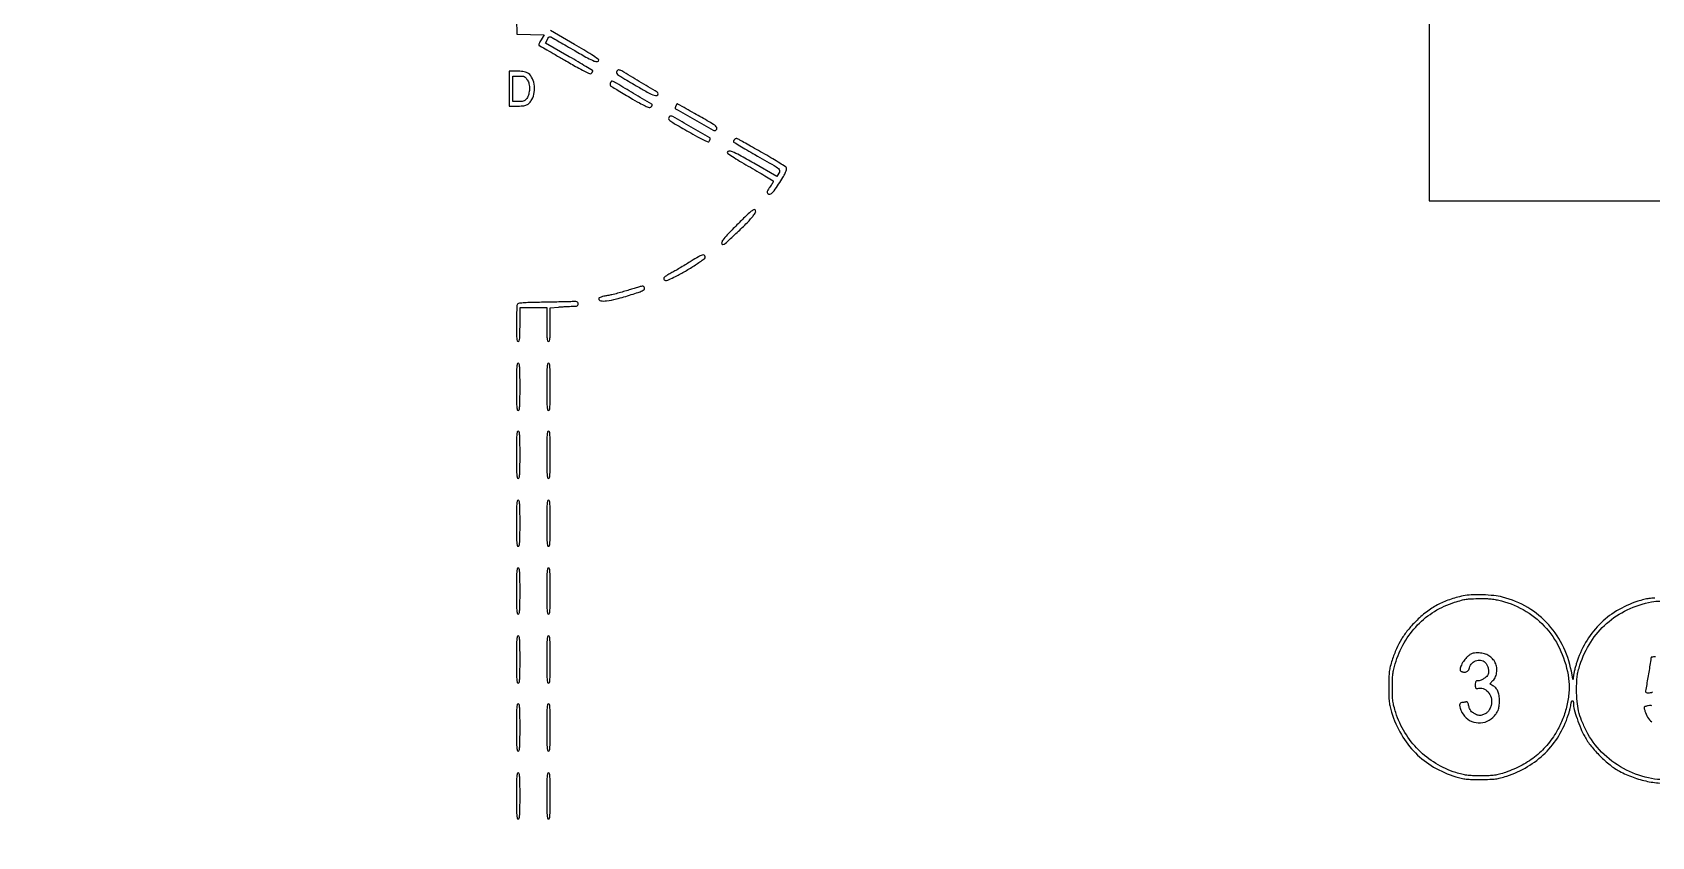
# Model space of a CAD drawing. Extents: x 0 to 1066, y 0 to 761.
# Drawn here: x 267.2 to 380.2, y 310.9 to 367.1 of the extents above; entities that cross this region are included whole.
import ezdxf

# ---------------------------------------------------------------- set-up
doc = ezdxf.new("R2010")
doc.units = 0
doc.header["$MEASUREMENT"] = 0

msp = doc.modelspace()

# ---------------------------------------------------------------- linework, layer by layer
for points in [[(183.390323, 95.266879, 0.000001), (192.989143, 95.254457, 0.000118)], [(352.558836, 95.240684, -0.000004), (375.624384, 95.211821, -0.198594)], [(479.458836, 95.240684, -0.000004), (502.524384, 95.211821, -0.198594)], [(733.258836, 95.240684, -0.000004), (756.324384, 95.211821, -0.198594)], [(289.192229, 95.24091, -0.000004), (312.172908, 95.212432, -0.198597)], [(393.551703, 95.267421, -0.000028), (416.092229, 95.24091, -0.000004), (439.072908, 95.212432, -0.198597)], [(542.992229, 95.24091, -0.000004), (565.972908, 95.212432, -0.198597)], [(606.442229, 95.24091, -0.000004), (629.422908, 95.212432, -0.198597)], [(669.892229, 95.24091, -0.000004), (692.872908, 95.212432, -0.198597)], [(375.823742, 112.056445, -0.000003), (375.794083, 98.149601, -0.198357)], [(346.563902, 371.425418, 0.00004), (306.862038, 371.429101, 0.000546)], [(292.451585, 371.413546, 0.000068), (283.514413, 371.392915, 0.413493)], [(285.460327, 369.028075, 0.000232), (291.655896, 369.0252)], [(301.025346, 367.98885), (301.0491, 366.9525), (302.000166, 366.928586), (302.951232, 366.904671), (302.728509, 366.551855, 0.017728), (302.648512, 366.414581, 0.030652), (302.593347, 366.294584, 0.033443), (302.564557, 366.202416, 0.381018), (302.581143, 366.171484, -0.042232), (302.637598, 366.145252, -0.000244), (303.143005, 365.855965, -0.001034), (303.718879, 365.524387, -0.000658), (304.388045, 365.136072, 0.003165), (305.237728, 364.648682, 0.012946), (305.76273, 364.369614, 0.012767), (306.119488, 364.2029, 0.283321), (306.228095, 364.218267, 0.030726), (306.269621, 364.257276, 0.033618), (306.304727, 364.299985, 0.035777), (306.329343, 364.340202, 0.120005), (306.3366, 364.370002, 0.259524), (306.31598, 364.407053, 0.000848), (305.852726, 364.693255, 0.004275), (305.3209, 365.01434, 0.002628), (304.689369, 365.383819), (303.042139, 366.335953), (303.169477, 366.582197, -0.023425), (303.244436, 366.711883, -0.126274), (303.303619, 366.766868, -0.185859), (303.369494, 366.775474, -0.063529), (303.461081, 366.740529, -0.008061), (303.575797, 366.676734, -0.0003), (304.003842, 366.429237, -0.000544), (304.509588, 366.135673, -0.000382), (305.078105, 365.804265, 0.005151), (305.967984, 365.296834, 0.034468), (306.428826, 365.080426, 0.115418), (306.663677, 365.047258, 0.389954), (306.758951, 365.152095, 0.251704), (306.724249, 365.215746, 0.002365), (306.262065, 365.514445, 0.007175), (305.71622, 365.852626, 0.004493), (305.068335, 366.2334), (303.378367, 367.2063)], [(380.457135, 327.593253, 0.025082), (380.051638, 327.56189, 0.032175), (379.702697, 327.494176, 0.015462), (379.265226, 327.365095, 0.055809), (377.791131, 326.690214, 0.0634), (376.571472, 325.728936, 0.063325), (375.630479, 324.49166, 0.055475), (374.978245, 323.0028, 0.010325), (374.901743, 322.73816, 0.009994), (374.835337, 322.467705, 0.009953), (374.786424, 322.227494, 0.035841), (374.76938, 322.0722, -0.010258), (374.760857, 321.925889, -0.751577), (374.745555, 321.922738, -0.077968), (374.725369, 321.981819, -0.002346), (374.681507, 322.239006, 0.067337), (374.10004, 324.127426, 0.074276), (373.050297, 325.724621, 0.075528), (371.596777, 326.924992, 0.07312), (369.836517, 327.655863, 0.036837), (369.231556, 327.762155, 0.017136), (368.435917, 327.814756, 0.017008), (367.648826, 327.812971, 0.042658), (367.0794, 327.743418, 0.031616), (366.120957, 327.478141, 0.04024), (365.28114, 327.109462, 0.040436), (364.514421, 326.612668, 0.032421), (363.775126, 325.963499, 0.025628), (363.217099, 325.345136, 0.033803), (362.778927, 324.725271, 0.033538), (362.425758, 324.048054, 0.024633), (362.123878, 323.2566, 0.015379), (361.995562, 322.817617, 0.031872), (361.928187, 322.467103, 0.024924), (361.89708, 322.060412, 0.00626), (361.887781, 321.3954, 0.00639), (361.894962, 320.760954, 0.021473), (361.922781, 320.346593, 0.028456), (361.9809, 320.001552, 0.019624), (362.083956, 319.6188, 0.055407), (362.767794, 318.058077, 0.065233), (363.748746, 316.7782, 0.065475), (365.022961, 315.797802, 0.056433), (366.5718, 315.120388, 0.019357), (366.951156, 315.019127, 0.028036), (367.293121, 314.961805, 0.021658), (367.698841, 314.934697, 0.006846), (368.3061, 314.928798, 0.006848), (368.937984, 314.939967, 0.024574), (369.3401, 314.972409, 0.030552), (369.690681, 315.040098, 0.015424), (370.123105, 315.16569, 0.056029), (371.576471, 315.824243, 0.060606), (372.805526, 316.775073, 0.061113), (373.762616, 317.985104, 0.058617), (374.41492, 319.4073, 0.008172), (374.488362, 319.647618, 0.009314), (374.55058, 319.87999, 0.008599), (374.596228, 320.078706, 0.050664), (374.607667, 320.184857, -0.04158), (374.614358, 320.259642, -0.043502), (374.633318, 320.331125, -0.047577), (374.660831, 320.389367, -0.120789), (374.6934, 320.4225, -0.293409), (374.726489, 320.42193, -0.14766), (374.754164, 320.388369, -0.070601), (374.772371, 320.318639, -0.028616), (374.778, 320.22036, 0.067041), (374.831569, 319.822631, 0.015664), (375.030297, 319.178119, 0.016849), (375.289698, 318.497456, 0.025891), (375.563697, 317.929618, 0.044134), (376.007658, 317.265912, 0.027283), (376.635627, 316.567469, 0.02731), (377.334256, 315.943109, 0.045043), (377.994083, 315.506377, 0.037033), (378.941979, 315.082354, 0.035906), (379.951818, 314.797627, 0.037361), (380.946488, 314.669256, 0.051069)], [(381.732596, 314.968267, -0.090729), (380.016013, 315.0371, -0.071022), (378.269841, 315.700045, -0.069691), (376.748322, 316.841914, -0.080752), (375.68718, 318.3075, -0.02151), (375.35113, 319.054961, -0.036138), (375.143081, 319.710639, -0.036583), (375.033159, 320.383743, -0.022711), (374.998467, 321.1839, -0.008007), (375.008898, 321.760185, -0.025032), (375.041483, 322.146434, -0.029513), (375.109147, 322.492242, -0.014983), (375.232649, 322.9182, -0.063468), (375.98664, 324.52423, -0.070806), (377.097275, 325.824054, -0.070464), (378.531461, 326.767079, -0.061976), (380.2347, 327.326159, -0.048029), (380.819722, 327.383314, -0.023128)], [(380.502941, 323.491762, 0.003474), (380.215962, 323.472547, 0.39121), (380.192059, 323.44695, -0.039628), (380.178192, 323.283392, -0.000542), (380.013559, 322.293971, -0.000681), (379.849039, 321.319952, -0.030606), (379.802352, 321.12045, 0.357202), (379.849539, 321.00729, 0.143691), (380.025513, 320.97086, 0.074683), (380.301775, 321.035656, 0.054244)], [(385.374656, 281.053576, 0.000057), (417.31065, 281.062285)], [(380.23925, 320.07587, 0.148782), (380.159897, 320.092128, 0.023694), (380.001021, 320.069627, 0.007572), (379.770489, 320.022126, 0.197293), (379.719456, 319.986614, 0.207568), (379.709468, 319.926241, 0.008483), (379.767918, 319.708567, 0.066588), (379.958533, 319.272719, 0.089907), (380.243134, 318.951217, 0.092431)]]:
    msp.add_lwpolyline(points, format="xyb")
for points in [[(409.06215, 749.15415), (40.8618, 749.132981), (40.8618, 380.65769), (40.8618, 12.1824), (501.2973, 12.1824), (961.7328, 12.1824), (961.7328, 380.646631), (961.7328, 749.110861), (961.41555, 749.1633, 0.040886), (961.153339, 749.184871, 0.000002), (934.190609, 749.194398, 0.000089), (904.448031, 749.199508, 0.000054), (869.1804, 749.195529, -0.000029), (813.61687, 749.186499, -0.000004), (696.10453, 749.175037, -0.000004), (556.774728, 749.163736, -0.000004)], [(300.4992, 363.1455), (300.4992, 361.9188), (300.98565, 361.927233, 0.018847), (301.44862, 361.952733, 0.076273), (301.722029, 362.021081, 0.107083), (301.913218, 362.154869, 0.057946), (302.083422, 362.387764, 0.09461), (302.254413, 362.892418, 0.077415), (302.245001, 363.463031, 0.083451), (302.069367, 363.963465, 0.148656), (301.759184, 364.265203, 0.065462), (301.64684, 364.305666, 0.01784), (301.460859, 364.339374, 0.017725), (301.245231, 364.362791, 0.017594), (301.02795, 364.370953), (300.4992, 364.3722)], [(301.774153, 363.75885, -0.090931), (301.886474, 363.477131, -0.056823), (301.916535, 363.122209, -0.056208), (301.865625, 362.764388, -0.081785), (301.73683, 362.473509, -0.053857), (301.643567, 362.359966, -0.102503), (301.544565, 362.296335, -0.073821), (301.406888, 362.265609, -0.018052), (301.17405, 362.2572), (300.753, 362.2572), (300.753, 363.1455), (300.753, 364.0338), (301.177243, 364.0338, -0.017821), (301.427218, 364.024888, -0.090339), (301.561717, 363.990335, -0.111314), (301.661476, 363.913966, -0.033754)], [(307.998071, 364.330068, 0.251746), (308.012563, 364.216424, 0.085153), (308.135006, 364.095097, 0.019786), (308.441977, 363.897748, 0.000932), (309.5029, 363.276238, 0.006595), (310.229154, 362.865342, 0.040832), (310.620194, 362.690683, 0.138531), (310.819692, 362.678071, 0.357654), (310.903343, 362.783295, 0.257285), (310.837901, 362.897877, 0.001121), (309.583796, 363.659848, 0.001797), (308.356029, 364.39604, 0.134946), (308.135003, 364.4568, 0.122822), (308.097628, 364.447478, 0.064562), (308.058355, 364.419573, 0.058204), (308.023238, 364.378533, 0.056336)], [(307.57095, 363.557929, 0.050514), (307.554637, 363.497931, 0.054084), (307.551208, 363.437264, 0.060588), (307.560337, 363.384912, 0.129761), (307.581677, 363.350241, 0.053991), (307.636251, 363.308486, 0.000674), (308.01245, 363.080994, 0.001978), (308.449346, 362.819953, 0.001293), (308.955144, 362.522216, 0.004156), (309.601988, 362.150886, 0.017239), (310.001698, 361.943633, 0.021582), (310.268099, 361.830777, 0.268774), (310.372194, 361.848387, 0.031175), (310.414217, 361.887934, 0.033899), (310.449745, 361.931364, 0.036113), (310.474632, 361.972354, 0.118925), (310.482, 362.002892, 0.263277), (310.450772, 362.058087, 0.000259), (309.179705, 362.820934, 0.001307), (308.001844, 363.522833, 0.038108), (307.687917, 363.677826, 0.217936), (307.660283, 363.676533, 0.080643), (307.628201, 363.652805, 0.060867), (307.596701, 363.611493, 0.040886)], [(312.140751, 361.954181, 0.006692), (312.121086, 361.900809, 0.008564), (312.104484, 361.851131, 0.006868), (312.091913, 361.809254, 0.069591), (312.0894, 361.791289, 0.270276), (312.121819, 361.735696, 0.000263), (313.441411, 360.989939, 0.000463), (314.740122, 360.25847, 0.128707), (314.861116, 360.2268, 0.207584), (314.957404, 360.268575, 0.192913), (314.996535, 360.369184, 0.139183), (314.95892, 360.49673, 0.112198), (314.85733, 360.598028, 0.010264), (314.450798, 360.841698, 0.00094), (313.427219, 361.424449, 0.000105), (312.279729, 362.074573, 0.129532), (312.228771, 362.088, 0.218213), (312.211483, 362.080078, 0.032415), (312.187789, 362.048691, 0.031526), (312.163094, 362.005436, 0.022337)], [(311.635871, 361.115268, 0.255102), (311.651129, 361.001347, 0.084627), (311.776405, 360.880052, 0.019528), (312.08995, 360.682887, 0.000908), (313.179076, 360.058601, 0.004077), (313.796964, 359.712568, 0.019818), (314.156225, 359.533353, 0.030074), (314.383175, 359.44716, 0.339392), (314.467931, 359.478248, 0.019611), (314.495692, 359.526106, 0.020132), (314.519358, 359.575582, 0.020355), (314.536343, 359.620006, 0.075601), (314.541505, 359.649441, 0.274004), (314.499117, 359.724827, 0.000496), (313.202751, 360.471748, 0.000864), (311.931903, 361.199368, 0.130295), (311.771084, 361.242, 0.124768), (311.734368, 361.232693, 0.06422), (311.69565, 361.204773, 0.057691), (311.660908, 361.163735, 0.055268)], [(316.250697, 359.616657, 0.026416), (316.212233, 359.573898, 0.028913), (316.179721, 359.528545, 0.0301), (316.156762, 359.486911, 0.111401), (316.1502, 359.457826, 0.261191), (316.169739, 359.422974, 0.000916), (316.593069, 359.165154, 0.004454), (317.079828, 358.875822, 0.002739), (317.657838, 358.54341, -0.001047), (318.990186, 357.783169, -0.034941), (319.29523, 357.578716, -0.211988), (319.376301, 357.4277, -0.165211), (319.32924, 357.245354), (319.186498, 357.027503), (317.568964, 357.953729, 0.00435), (316.576821, 358.51044, 0.031081), (316.079254, 358.744988, 0.103618), (315.827017, 358.788768, 0.406398), (315.728055, 358.685505, 0.251438), (315.762692, 358.622185, 0.002617), (316.200581, 358.340059, 0.007561), (316.719542, 358.020457, 0.004745), (317.335455, 357.661748, -0.002904), (317.951378, 357.306062, -0.004713), (318.470077, 356.995891, -0.001025), (318.920009, 356.719782, -0.26023), (318.942, 356.680391, -0.128905), (318.931284, 356.639518, -0.00835), (318.868726, 356.532623, -0.011728), (318.788108, 356.406752, -0.008452), (318.692555, 356.270038, 0.011493), (318.558672, 356.075981, 0.076088), (318.509825, 355.969206, 0.17018), (318.514388, 355.893192, 0.120829), (318.565655, 355.823986, 0.194333), (318.690579, 355.784129, 0.165702), (318.818566, 355.838764, 0.055193), (318.989445, 356.030229, 0.006856), (319.307278, 356.490192, 0.008051), (319.605413, 356.950401, 0.028294), (319.775225, 357.259641, 0.044339), (319.857049, 357.479034, 0.160038), (319.849833, 357.626103, 0.159157), (319.794174, 357.694641, 0.002801), (319.38689, 357.954236, 0.006743), (318.902841, 358.249923, 0.004406), (318.337062, 358.578443, -0.000211), (317.756018, 358.909338, -0.000275), (317.224358, 359.212795, -0.000204), (316.778927, 359.467601, -0.002531), (316.610247, 359.565322, 0.021164), (316.476667, 359.636198, 0.076066), (316.384563, 359.66405, 0.123319), (316.3135, 359.656663, 0.10954)], [(316.396317, 353.63863, 0.005873), (315.727536, 352.952195, 0.034621), (315.407393, 352.565417, 0.134669), (315.333667, 352.366214, 0.439855), (315.417844, 352.2744, 0.187289), (315.571367, 352.333997, 0.002543), (316.326354, 353.031246, 0.007541), (317.028025, 353.70598, 0.025859), (317.45348, 354.173638, 0.010019), (317.627677, 354.395129, 0.06387), (317.698437, 354.519051, 0.152381), (317.706177, 354.605949, 0.152383), (317.663128, 354.68183, 0.328664), (317.555247, 354.694535, 0.042786), (317.352656, 354.554927, 0.021251), (317.024616, 354.260534, 0.003197)], [(313.212989, 351.112473, -0.004576), (312.873867, 350.902516, -0.00332), (312.492674, 350.67476, -0.003354), (312.12788, 350.463357, -0.007325), (311.844903, 350.307343, 0.010752), (311.566616, 350.151419, 0.03736), (311.39735, 350.033894, 0.064314), (311.307677, 349.939688, 0.254998), (311.297447, 349.863193, 0.160262), (311.36922, 349.775202, 0.198163), (311.472483, 349.756679, 0.057061), (311.658413, 349.819901, 0.004863), (312.112662, 350.040164, 0.017064), (312.801598, 350.412375, 0.01469), (313.499578, 350.848852, 0.006836), (314.124834, 351.278354, 0.290785), (314.183507, 351.42139, 0.23551), (314.107509, 351.523616, 0.196752), (313.971239, 351.534593, 0.056505), (313.71782, 351.421104, 0.007392)], [(308.8746, 349.098849, -0.008176), (308.4896, 348.981138, -0.006348), (308.067067, 348.865259, -0.006423), (307.670135, 348.767227, -0.015393), (307.37295, 348.70745, 0.012004), (307.104511, 348.655344, 0.031055), (306.914917, 348.601272, 0.041399), (306.792387, 348.546163, 0.272828), (306.7596, 348.490548, 0.375677), (306.891062, 348.340274, 0.06422), (307.303219, 348.338183, 0.034499), (307.9873, 348.471277, 0.009822), (309.028051, 348.771418, 0.005796), (309.512513, 348.927676, 0.028068), (309.780867, 349.034772, 0.052484), (309.927043, 349.122536, 0.286692), (309.958651, 349.204806, 0.051947), (309.942214, 349.258818, 0.052598), (309.915048, 349.308041, 0.057818), (309.881842, 349.345529, 0.118541), (309.8475, 349.364041, 0.128344), (309.786588, 349.364232, 0.003487), (309.526813, 349.295365, 0.007014), (309.221122, 349.207416, 0.004725)], [(302.617912, 348.234811, 0.003846), (301.925703, 348.217599, 0.012725), (301.470528, 348.191169, 0.011682), (301.156375, 348.157486, 0.222215), (301.075257, 348.105777, 0.126001), (301.048887, 348.024931, 0.00374), (301.028359, 347.665999, 0.007244), (301.013369, 347.23992, 0.00491), (301.008095, 346.75425, 0.003139), (301.011691, 346.068053, 0.022204), (301.030317, 345.735309, 0.048336), (301.065949, 345.556701, 0.330636), (301.1337, 345.5064, 0.325229), (301.201066, 345.555402, 0.051622), (301.237184, 345.72495, 0.023333), (301.256245, 346.041838, 0.003355), (301.2606, 346.6908), (301.2606, 347.8752), (302.1912, 347.8752), (303.1218, 347.8752), (303.1218, 346.6908, 0.003355), (303.126155, 346.041838, 0.023333), (303.145216, 345.72495, 0.051622), (303.181334, 345.555402, 0.325229), (303.2487, 345.5064, 0.324154), (303.315983, 345.555142, 0.05232), (303.35216, 345.722911, 0.023566), (303.371237, 346.036707, 0.003399), (303.3756, 346.678566), (303.3756, 347.850733), (303.94665, 347.904665, -0.005449), (304.194682, 347.925366, -0.004093), (304.467998, 347.942931, -0.004138), (304.725432, 347.955225, -0.009486), (304.91955, 347.959199, 0.012696), (305.143106, 347.965211, 0.087098), (305.249944, 347.98978, 0.188705), (305.302401, 348.040934, 0.106641), (305.3214, 348.129, 0.143345), (305.294869, 348.219642, 0.192621), (305.225958, 348.268912, 0.062022), (305.076968, 348.28631, 0.005839), (304.70805, 348.279184, -0.001947), (304.377553, 348.270225, -0.000495), (303.841065, 348.258305, -0.000504), (303.228288, 348.245914, -0.00051)], [(301.0068, 342.3339, 0.00225), (301.010937, 341.414681, 0.016945), (301.029577, 340.9803, 0.032323), (301.063619, 340.74115, 0.355082), (301.1337, 340.6842, 0.355082), (301.203781, 340.74115, 0.032323), (301.237823, 340.9803, 0.016945), (301.256463, 341.414681, 0.00225), (301.2606, 342.3339, 0.00225), (301.256463, 343.253119, 0.016945), (301.237823, 343.6875, 0.032323), (301.203781, 343.92665, 0.355082), (301.1337, 343.9836, 0.355082), (301.063619, 343.92665, 0.032323), (301.029577, 343.6875, 0.016945), (301.010937, 343.253119, 0.00225)], [(303.1218, 342.3339, 0.00225), (303.125937, 341.414681, 0.016945), (303.144577, 340.9803, 0.032323), (303.178619, 340.74115, 0.355082), (303.2487, 340.6842, 0.355082), (303.318781, 340.74115, 0.032323), (303.352823, 340.9803, 0.016945), (303.371463, 341.414681, 0.00225), (303.3756, 342.3339, 0.00225), (303.371463, 343.253119, 0.016945), (303.352823, 343.6875, 0.032323), (303.318781, 343.92665, 0.355082), (303.2487, 343.9836, 0.355082), (303.178619, 343.92665, 0.032323), (303.144577, 343.6875, 0.016945), (303.125937, 343.253119, 0.00225)], [(301.0068, 337.5963, 0.00225), (301.010937, 336.677081, 0.016945), (301.029577, 336.2427, 0.032323), (301.063619, 336.00355, 0.355082), (301.1337, 335.9466, 0.355082), (301.203781, 336.00355, 0.032323), (301.237823, 336.2427, 0.016945), (301.256463, 336.677081, 0.00225), (301.2606, 337.5963, 0.00225), (301.256463, 338.515519, 0.016945), (301.237823, 338.9499, 0.032323), (301.203781, 339.18905, 0.355082), (301.1337, 339.246, 0.355082), (301.063619, 339.18905, 0.032323), (301.029577, 338.9499, 0.016945), (301.010937, 338.515519, 0.00225)], [(303.1218, 337.5963, 0.00225), (303.125937, 336.677081, 0.016945), (303.144577, 336.2427, 0.032323), (303.178619, 336.00355, 0.355082), (303.2487, 335.9466, 0.355082), (303.318781, 336.00355, 0.032323), (303.352823, 336.2427, 0.016945), (303.371463, 336.677081, 0.00225), (303.3756, 337.5963, 0.00225), (303.371463, 338.515519, 0.016945), (303.352823, 338.9499, 0.032323), (303.318781, 339.18905, 0.355082), (303.2487, 339.246, 0.355082), (303.178619, 339.18905, 0.032323), (303.144577, 338.9499, 0.016945), (303.125937, 338.515519, 0.00225)], [(301.0068, 332.8164, 0.00232), (301.010951, 331.921757, 0.017378), (301.02962, 331.49805, 0.033617), (301.063834, 331.265359, 0.353061), (301.1337, 331.209, 0.353061), (301.203566, 331.265359, 0.033617), (301.23778, 331.49805, 0.017378), (301.256449, 331.921757, 0.00232), (301.2606, 332.8164, 0.00232), (301.256449, 333.711043, 0.017378), (301.23778, 334.13475, 0.033617), (301.203566, 334.367441, 0.353061), (301.1337, 334.4238, 0.353061), (301.063834, 334.367441, 0.033617), (301.02962, 334.13475, 0.017378), (301.010951, 333.711043, 0.00232)], [(303.1218, 332.8164, 0.00232), (303.125951, 331.921757, 0.017378), (303.14462, 331.49805, 0.033617), (303.178834, 331.265359, 0.353061), (303.2487, 331.209, 0.353061), (303.318566, 331.265359, 0.033617), (303.35278, 331.49805, 0.017378), (303.371449, 331.921757, 0.00232), (303.3756, 332.8164, 0.00232), (303.371449, 333.711043, 0.017378), (303.35278, 334.13475, 0.033617), (303.318566, 334.367441, 0.353061), (303.2487, 334.4238, 0.353061), (303.178834, 334.367441, 0.033617), (303.14462, 334.13475, 0.017378), (303.125951, 333.711043, 0.00232)], [(301.0068, 328.0788, 0.00232), (301.010951, 327.184157, 0.017378), (301.02962, 326.76045, 0.033617), (301.063834, 326.527759, 0.353061), (301.1337, 326.4714, 0.353061), (301.203566, 326.527759, 0.033617), (301.23778, 326.76045, 0.017378), (301.256449, 327.184157, 0.00232), (301.2606, 328.0788, 0.00232), (301.256449, 328.973443, 0.017378), (301.23778, 329.39715, 0.033617), (301.203566, 329.629841, 0.353061), (301.1337, 329.6862, 0.353061), (301.063834, 329.629841, 0.033617), (301.02962, 329.39715, 0.017378), (301.010951, 328.973443, 0.00232)], [(303.1218, 328.0788, 0.00232), (303.125951, 327.184157, 0.017378), (303.14462, 326.76045, 0.033617), (303.178834, 326.527759, 0.353061), (303.2487, 326.4714, 0.353061), (303.318566, 326.527759, 0.033617), (303.35278, 326.76045, 0.017378), (303.371449, 327.184157, 0.00232), (303.3756, 328.0788, 0.00232), (303.371449, 328.973443, 0.017378), (303.35278, 329.39715, 0.033617), (303.318566, 329.629841, 0.353061), (303.2487, 329.6862, 0.353061), (303.178834, 329.629841, 0.033617), (303.14462, 329.39715, 0.017378), (303.125951, 328.973443, 0.00232)], [(369.749517, 327.398425, -0.074347), (371.48195, 326.665504, -0.077192), (372.899176, 325.465173, -0.075736), (373.90568, 323.869754, -0.067789), (374.43992, 321.985347, -0.050574), (374.47326, 321.148585, -0.036163), (374.348436, 320.219358, -0.035155), (374.083878, 319.285659, -0.03936), (373.698544, 318.4344, -0.044673), (373.015342, 317.420684, -0.050119), (372.186146, 316.586627, -0.049462), (371.197534, 315.925666, -0.04162), (370.0404, 315.426468, -0.014548), (369.608896, 315.295348, -0.031881), (369.270837, 315.226057, -0.026862), (368.892834, 315.193957, -0.00774), (368.3061, 315.184847, -0.008043), (367.732026, 315.194056, -0.024604), (367.344044, 315.225677, -0.02898), (366.996578, 315.291948, -0.015064), (366.5718, 315.412501, -0.059312), (365.168667, 316.047779, -0.060389), (363.963261, 316.991559, -0.060323), (363.017187, 318.197057, -0.058948), (362.377395, 319.602674, -0.014485), (362.25218, 320.037441, -0.029138), (362.183671, 320.387642, -0.024999), (362.150595, 320.776108, -0.008095), (362.139766, 321.3531, -0.008006), (362.147188, 321.905394, -0.021914), (362.175753, 322.294558, -0.026957), (362.233893, 322.63125, -0.018921), (362.33382, 323.0028, -0.054943), (362.97587, 324.478645, -0.062043), (363.903422, 325.713981, -0.063285), (365.088016, 326.664927, -0.061003), (366.4872, 327.303516, -0.009769), (366.963899, 327.444095, -0.031122), (367.288769, 327.511647, -0.026506), (367.645549, 327.543767, -0.005637), (368.269017, 327.559679, -0.013055), (368.677321, 327.554833, -0.01763), (369.045603, 327.527814, -0.01853), (369.395849, 327.476474, -0.017302)], [(301.0068, 323.2989, 0.00225), (301.010937, 322.379681, 0.016945), (301.029577, 321.9453, 0.032323), (301.063619, 321.70615, 0.355082), (301.1337, 321.6492, 0.355082), (301.203781, 321.70615, 0.032323), (301.237823, 321.9453, 0.016945), (301.256463, 322.379681, 0.00225), (301.2606, 323.2989, 0.00225), (301.256463, 324.218119, 0.016945), (301.237823, 324.6525, 0.032323), (301.203781, 324.89165, 0.355082), (301.1337, 324.9486, 0.355082), (301.063619, 324.89165, 0.032323), (301.029577, 324.6525, 0.016945), (301.010937, 324.218119, 0.00225)], [(303.1218, 323.2989, 0.00225), (303.125937, 322.379681, 0.016945), (303.144577, 321.9453, 0.032323), (303.178619, 321.70615, 0.355082), (303.2487, 321.6492, 0.355082), (303.318781, 321.70615, 0.032323), (303.352823, 321.9453, 0.016945), (303.371463, 322.379681, 0.00225), (303.3756, 323.2989, 0.00225), (303.371463, 324.218119, 0.016945), (303.352823, 324.6525, 0.032323), (303.318781, 324.89165, 0.355082), (303.2487, 324.9486, 0.355082), (303.178619, 324.89165, 0.032323), (303.144577, 324.6525, 0.016945), (303.125937, 324.218119, 0.00225)], [(367.387199, 323.509323, 0.057463), (367.147243, 323.244122, 0.049939), (366.960653, 322.918891, 0.055047), (366.866365, 322.625643, 0.30755), (366.926716, 322.481141, 0.073841), (366.983593, 322.454986, 0.031679), (367.065367, 322.436678, 0.030481), (367.156506, 322.427903, 0.035193), (367.243711, 322.430984, 0.070821), (367.345202, 322.456584, 0.106957), (367.42008, 322.507986, 0.089021), (367.475875, 322.593421, 0.037291), (367.520098, 322.724059, -0.132529), (367.705351, 323.051105, -0.133578), (368.029448, 323.239394, -0.140791), (368.390984, 323.232517, -0.152546), (368.68066, 323.033691, -0.080659), (368.786817, 322.841908, -0.053449), (368.846212, 322.596844, -0.055098), (368.851177, 322.359337, -0.130177), (368.791255, 322.194196, -0.076364), (368.669371, 322.065808, -0.037468), (368.480862, 321.941209, -0.037416), (368.279286, 321.847698, -0.090132), (368.118076, 321.8184, 0.062435), (368.017451, 321.805786, 0.182247), (367.961029, 321.766356, 0.126553), (367.932738, 321.6885, 0.024197), (367.9254, 321.536952, 0.019706), (367.932082, 321.367478, 0.183578), (367.962833, 321.302483, 0.205326), (368.027039, 321.278262, 0.025365), (368.179359, 321.292778, -0.152394), (368.565764, 321.231714, -0.124625), (368.885249, 320.958677, -0.114031), (369.055107, 320.543773, -0.113633), (369.026039, 320.095841, -0.033373), (368.929669, 319.838106, -0.075826), (368.816706, 319.664136, -0.082255), (368.663332, 319.540263, -0.044986), (368.442571, 319.44026, -0.038306), (368.308874, 319.404857, -0.06594), (368.194028, 319.399042, -0.064364), (368.079732, 319.423362, -0.034776), (367.947438, 319.480503, -0.033513), (367.743243, 319.604087, -0.075999), (367.613106, 319.728511, -0.076763), (367.52685, 319.885317, -0.034742), (367.461836, 320.111219, 0.025693), (367.427163, 320.240442, 0.090398), (367.386528, 320.315928, 0.165754), (367.336715, 320.347726, 0.152677), (367.275948, 320.343869, -0.033018), (367.216146, 320.325344, -0.017093), (367.139441, 320.309779, -0.016919), (367.059198, 320.29911, -0.024592), (366.987881, 320.2956, 0.220784), (366.874831, 320.243123, 0.181123), (366.829571, 320.116484, 0.085943), (366.869711, 319.903854, 0.028433), (366.998213, 319.612111, 0.118302), (367.402513, 319.139114, 0.116872), (367.979202, 318.898452, 0.115376), (368.608589, 318.940734, 0.113122), (369.159125, 319.25749, 0.047025), (369.375793, 319.499879, 0.065857), (369.515873, 319.753923, 0.060424), (369.592576, 320.052206, 0.03276), (369.6174, 320.430682, 0.037777), (369.589472, 320.799805, 0.065794), (369.504039, 321.094206, 0.079152), (369.360009, 321.318021, 0.087628), (369.157908, 321.476891), (368.937782, 321.5947), (369.162729, 321.829495, 0.095246), (369.344376, 322.110369, 0.073209), (369.430661, 322.466062, 0.072654), (369.411044, 322.834287, 0.090856), (369.284483, 323.151623, 0.061386), (369.067284, 323.418395, 0.070431), (368.800838, 323.610318, 0.068185), (368.484142, 323.725002, 0.052689), (368.118694, 323.763884, 0.022331), (367.873895, 323.753121, 0.061653), (367.705453, 323.716912, 0.066765), (367.558626, 323.642656, 0.029753)], [(301.0068, 318.5613, 0.00225), (301.010937, 317.642081, 0.016945), (301.029577, 317.2077, 0.032323), (301.063619, 316.96855, 0.355082), (301.1337, 316.9116, 0.355082), (301.203781, 316.96855, 0.032323), (301.237823, 317.2077, 0.016945), (301.256463, 317.642081, 0.00225), (301.2606, 318.5613, 0.00225), (301.256463, 319.480519, 0.016945), (301.237823, 319.9149, 0.032323), (301.203781, 320.15405, 0.355082), (301.1337, 320.211, 0.355082), (301.063619, 320.15405, 0.032323), (301.029577, 319.9149, 0.016945), (301.010937, 319.480519, 0.00225)], [(303.1218, 318.5613, 0.00225), (303.125937, 317.642081, 0.016945), (303.144577, 317.2077, 0.032323), (303.178619, 316.96855, 0.355082), (303.2487, 316.9116, 0.355082), (303.318781, 316.96855, 0.032323), (303.352823, 317.2077, 0.016945), (303.371463, 317.642081, 0.00225), (303.3756, 318.5613, 0.00225), (303.371463, 319.480519, 0.016945), (303.352823, 319.9149, 0.032323), (303.318781, 320.15405, 0.355082), (303.2487, 320.211, 0.355082), (303.178619, 320.15405, 0.032323), (303.144577, 319.9149, 0.016945), (303.125937, 319.480519, 0.00225)], [(301.0068, 313.7814, 0.00232), (301.010951, 312.886757, 0.017378), (301.02962, 312.46305, 0.033617), (301.063834, 312.230359, 0.353061), (301.1337, 312.174, 0.353061), (301.203566, 312.230359, 0.033617), (301.23778, 312.46305, 0.017378), (301.256449, 312.886757, 0.00232), (301.2606, 313.7814, 0.00232), (301.256449, 314.676043, 0.017378), (301.23778, 315.09975, 0.033617), (301.203566, 315.332441, 0.353061), (301.1337, 315.3888, 0.353061), (301.063834, 315.332441, 0.033617), (301.02962, 315.09975, 0.017378), (301.010951, 314.676043, 0.00232)], [(303.1218, 313.7814, 0.00232), (303.125951, 312.886757, 0.017378), (303.14462, 312.46305, 0.033617), (303.178834, 312.230359, 0.353061), (303.2487, 312.174, 0.353061), (303.318566, 312.230359, 0.033617), (303.35278, 312.46305, 0.017378), (303.371449, 312.886757, 0.00232), (303.3756, 313.7814, 0.00232), (303.371449, 314.676043, 0.017378), (303.35278, 315.09975, 0.033617), (303.318566, 315.332441, 0.353061), (303.2487, 315.3888, 0.353061), (303.178834, 315.332441, 0.033617), (303.14462, 315.09975, 0.017378), (303.125951, 314.676043, 0.00232)]]:
    msp.add_lwpolyline(points, format="xyb", close=True)
msp.add_lwpolyline([(364.7106, 369.0252), (364.7106, 362.1726), (364.7106, 355.32), (372.7899, 355.32), (380.8692, 355.32)])

doc.saveas('drawing.dxf')
